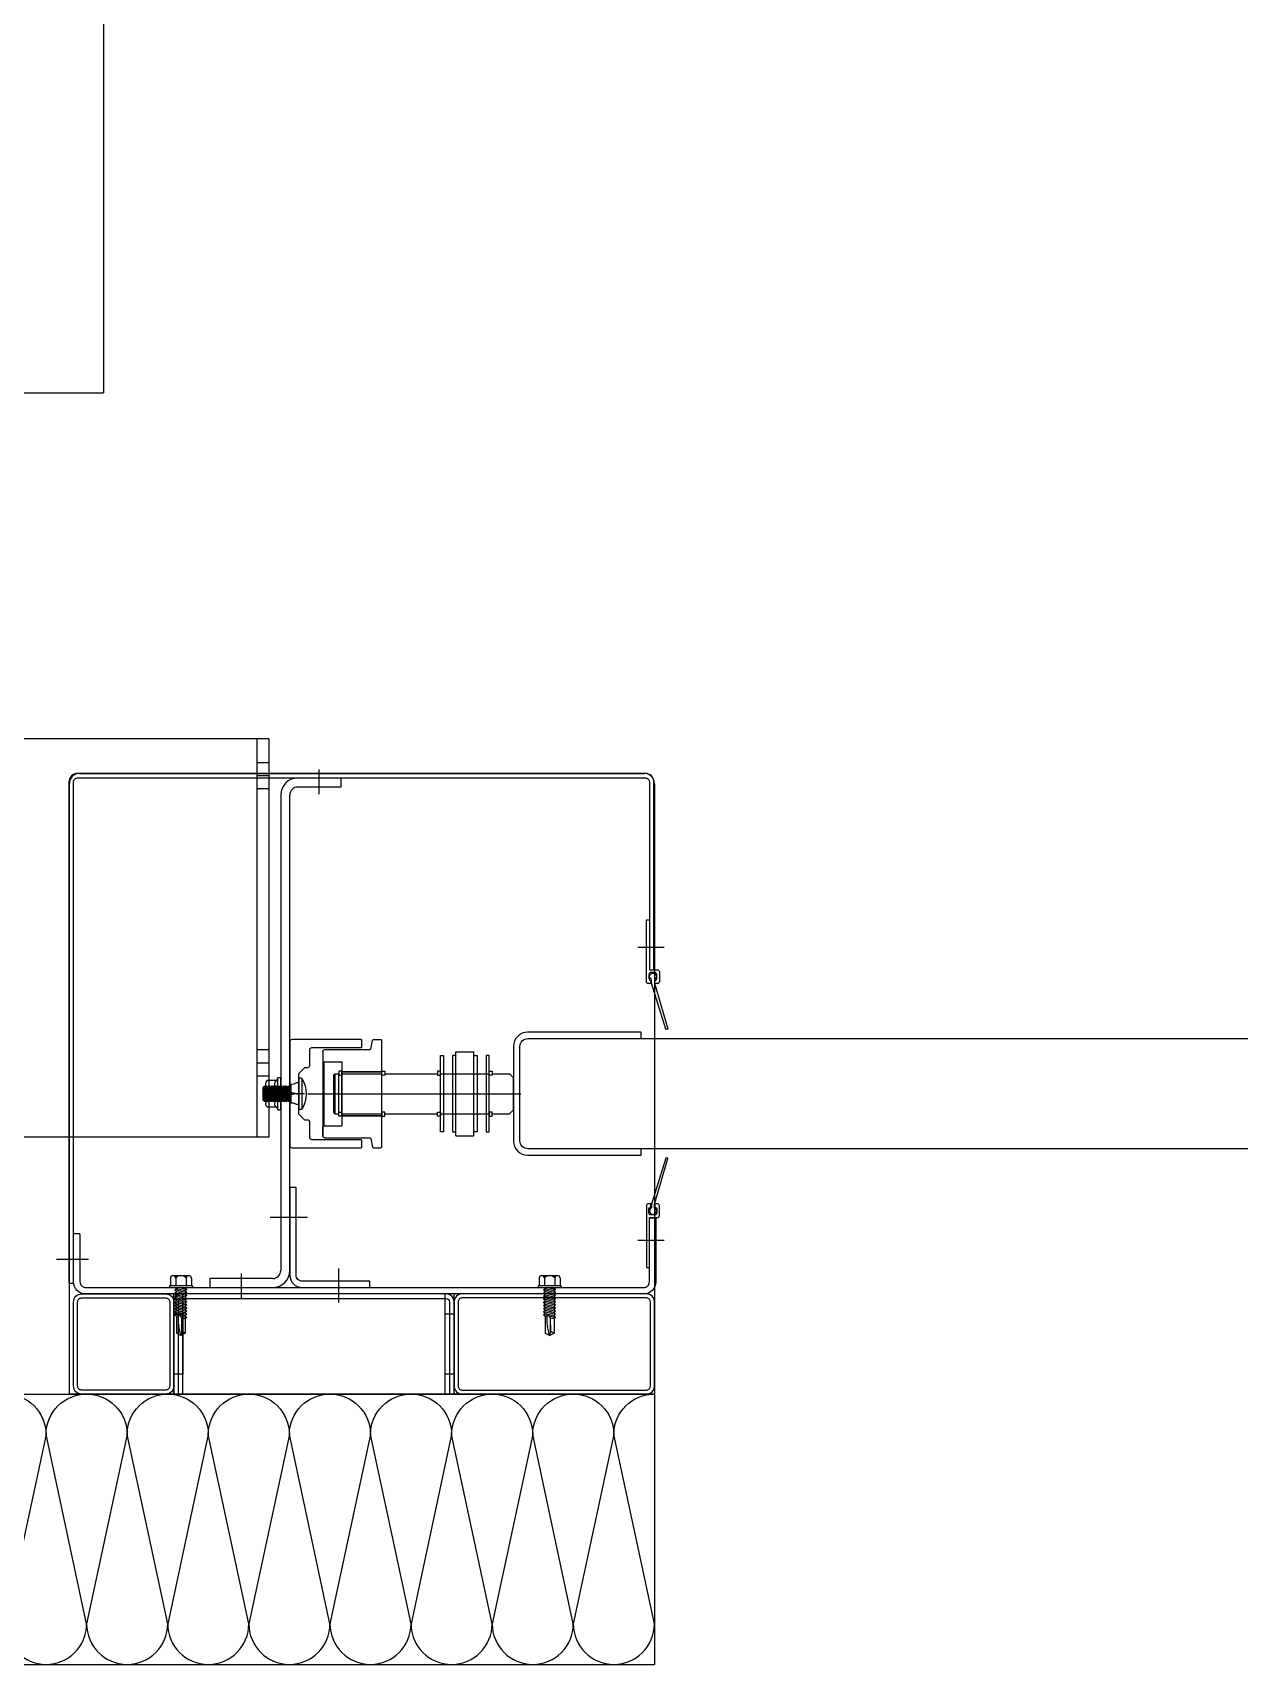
# Model space of a CAD drawing. Header units: millimetres. Extents: x 3355 to 129505, y 4600 to 34300.
# Drawn here: x 107195 to 107798, y 14421 to 15236 of the extents above; entities that cross this region are included whole.
import ezdxf
from ezdxf.xclip import XClip

# ---------------------------------------------------------------- set-up
doc = ezdxf.new("R2010")
doc.units = ezdxf.units.MM
doc.header["$LTSCALE"] = 800
doc.header["$XCLIPFRAME"] = 0
doc.linetypes.add('점선1', pattern=[2, 1.25, -0.75])
doc.layers.add('arch', color=8, linetype='Continuous')
doc.layers.add('건축도면', color=9, linetype='Continuous', lineweight=25)

# ---------------------------------------------------------------- blocks, each defined once
blk = doc.blocks.new('*U143')
at = {"color": 0}
for points in [[(-39048.15, 0, -0.414214), (-39063.15, 15), (-39048.15, 85, 1), (-39078.15, 85), (-39063.15, 15, -0.414214), (-39078.15, 0, 0.414214)], [(-39018.15, 0, -0.414214), (-39033.15, 15), (-39018.15, 85, 1), (-39048.15, 85), (-39033.15, 15, -0.414214), (-39048.15, 0, 0.414214)], [(-38988.15, 0, -0.414214), (-39003.15, 15), (-38988.15, 85, 1), (-39018.15, 85), (-39003.15, 15, -0.414214), (-39018.15, 0, 0.414214)], [(-38958.15, 0, -0.414214), (-38973.15, 15), (-38958.15, 85, 1), (-38988.15, 85), (-38973.15, 15, -0.414214), (-38988.15, 0, 0.414214)], [(-38928.15, 0, -0.414214), (-38943.15, 15), (-38928.15, 85, 1), (-38958.15, 85), (-38943.15, 15, -0.414214), (-38958.15, 0, 0.414214)], [(-38898.15, 0, -0.414214), (-38913.15, 15), (-38898.15, 85, 1), (-38928.15, 85), (-38913.15, 15, -0.414214), (-38928.15, 0, 0.414214)], [(-38868.15, 0, -0.414214), (-38883.15, 15), (-38868.15, 85, 1), (-38898.15, 85), (-38883.15, 15, -0.414214), (-38898.15, 0, 0.414214)], [(-38838.15, 0, -0.414214), (-38853.15, 15), (-38838.15, 85, 1), (-38868.15, 85), (-38853.15, 15, -0.414214), (-38868.15, 0, 0.414214)], [(-38808.15, 0, -0.414214), (-38823.15, 15), (-38808.15, 85, 1), (-38838.15, 85), (-38823.15, 15, -0.414214), (-38838.15, 0, 0.414214)], [(-38778.15, 0, -0.414214), (-38793.15, 15), (-38778.15, 85, 1), (-38808.15, 85), (-38793.15, 15, -0.414214), (-38808.15, 0, 0.414214)], [(-38748.15, 0, -0.414214), (-38763.15, 15), (-38748.15, 85, 1), (-38778.15, 85), (-38763.15, 15, -0.414214), (-38778.15, 0, 0.414214)], [(-38718.15, 0, -0.414214), (-38733.15, 15), (-38718.15, 85, 1), (-38748.15, 85), (-38733.15, 15, -0.414214), (-38748.15, 0, 0.414214)], [(-38688.15, 0, -0.414214), (-38703.15, 15), (-38688.15, 85, 1), (-38718.15, 85), (-38703.15, 15, -0.414214), (-38718.15, 0, 0.414214)], [(-38658.15, 0, -0.414214), (-38673.15, 15), (-38658.15, 85, 1), (-38688.15, 85), (-38673.15, 15, -0.414214), (-38688.15, 0, 0.414214)], [(-38628.15, 0, -0.414214), (-38643.15, 15), (-38628.15, 85, 1), (-38658.15, 85), (-38643.15, 15, -0.414214), (-38658.15, 0, 0.414214)], [(-38598.15, 0, -0.414214), (-38613.15, 15), (-38598.15, 85, 1), (-38628.15, 85), (-38613.15, 15, -0.414214), (-38628.15, 0, 0.414214)], [(-38568.15, 0, -0.414214), (-38583.15, 15), (-38568.15, 85, 1), (-38598.15, 85), (-38583.15, 15, -0.414214), (-38598.15, 0, 0.414214)], [(-38538.15, 0, -0.414214), (-38553.15, 15), (-38538.15, 85, 1), (-38568.15, 85), (-38553.15, 15, -0.414214), (-38568.15, 0, 0.414214)], [(-38508.15, 0, -0.414214), (-38523.15, 15), (-38508.15, 85, 1), (-38538.15, 85), (-38523.15, 15, -0.414214), (-38538.15, 0, 0.414214)], [(-38478.15, 0, -0.414214), (-38493.15, 15), (-38478.15, 85, 1), (-38508.15, 85), (-38493.15, 15, -0.414214), (-38508.15, 0, 0.414214)], [(-38448.15, 0, -0.414214), (-38463.15, 15), (-38448.15, 85, 1), (-38478.15, 85), (-38463.15, 15, -0.414214), (-38478.15, 0, 0.414214)], [(-38418.15, 0, -0.414214), (-38433.15, 15), (-38418.15, 85, 1), (-38448.15, 85), (-38433.15, 15, -0.414214), (-38448.15, 0, 0.414214)]]:
    blk.add_lwpolyline(points, format="xyb", dxfattribs=at)
blk = doc.blocks.new('XR-plan$0$A$C24791F9D')
at = {"color": 0}
for p, q in [((2.15, 15.49), (2.15, 0.19)), ((2.15, 15.49), (2.15, 0.19)), ((2.49, 15.68), (3.28, 15.68)), ((3.68, 15.28), (3.68, 0.4)), ((3.68, 13.28), (4.82, 13.28)), ((4.82, 13.28), (6.19, 12.57)), ((4.82, 7.84), (7.68, 8.48)), ((6.19, 12.57), (7.68, 12.48)), ((7.68, 12.48), (7.68, 3.2)), ((8.41, 10.88), (7.68, 11.84)), ((7.68, 11.84), (8.88, 3.84)), ((8.41, 10.88), (9.27, 4.8)), ((8.41, 10.88), (8.49, 10.88)), ((8.88, 11.84), (8.49, 10.88)), ((8.49, 10.88), (9.35, 4.8)), ((9.61, 10.88), (8.88, 11.84)), ((8.88, 11.84), (10.08, 3.84)), ((9.61, 10.88), (10.47, 4.8)), ((9.61, 10.88), (9.69, 10.88)), ((10.08, 11.84), (9.69, 10.88)), ((9.69, 10.88), (10.55, 4.8)), ((10.81, 10.88), (10.08, 11.84)), ((10.08, 11.84), (11.28, 3.84)), ((10.81, 10.88), (11.67, 4.8)), ((10.81, 10.88), (10.89, 10.88)), ((11.28, 11.84), (10.89, 10.88)), ((10.89, 10.88), (11.75, 4.8)), ((12.01, 10.88), (11.28, 11.84)), ((11.28, 11.84), (12.48, 3.84)), ((12.01, 10.88), (12.87, 4.8)), ((12.01, 10.88), (12.09, 10.88)), ((12.48, 11.84), (12.09, 10.88)), ((12.09, 10.88), (12.95, 4.8)), ((13.21, 10.88), (12.48, 11.84)), ((12.48, 11.84), (13.68, 3.84)), ((13.21, 10.88), (14.07, 4.8)), ((13.21, 10.88), (13.29, 10.88)), ((13.68, 11.84), (13.29, 10.88)), ((13.29, 10.88), (14.15, 4.8)), ((14.41, 10.88), (13.68, 11.84)), ((13.68, 11.84), (14.88, 3.84)), ((14.41, 10.88), (15.27, 4.8)), ((14.41, 10.88), (14.49, 10.88)), ((14.88, 11.84), (14.49, 10.88)), ((14.49, 10.88), (15.35, 4.8)), ((15.61, 10.88), (14.88, 11.84)), ((14.88, 11.84), (16.08, 3.84)), ((15.61, 10.88), (16.47, 4.8)), ((15.61, 10.88), (15.69, 10.88)), ((16.08, 11.84), (15.69, 10.88)), ((15.69, 10.88), (16.55, 4.8)), ((16.81, 10.88), (16.08, 11.84)), ((16.08, 11.84), (17.28, 3.84)), ((16.81, 10.88), (17.67, 4.8)), ((16.81, 10.88), (16.89, 10.88)), ((17.28, 11.84), (16.89, 10.88)), ((16.89, 10.88), (17.75, 4.8)), ((18.01, 10.88), (17.28, 11.84)), ((17.28, 11.84), (18.48, 3.84)), ((18.01, 10.88), (18.87, 4.8)), ((18.01, 10.88), (18.09, 10.88)), ((18.48, 11.84), (18.09, 10.88)), ((18.09, 10.88), (18.95, 4.8)), ((19.21, 10.88), (18.48, 11.84)), ((18.48, 11.84), (19.68, 3.84)), ((19.21, 10.88), (20.07, 4.8)), ((19.21, 10.88), (19.29, 10.88)), ((19.68, 11.84), (19.29, 10.88)), ((19.29, 10.88), (20.15, 4.8)), ((20.41, 10.88), (19.68, 11.84)), ((19.68, 11.84), (20.88, 3.84)), ((20.41, 10.88), (21.27, 4.8)), ((20.41, 10.88), (20.49, 10.88)), ((20.88, 11.84), (20.49, 10.88)), ((20.49, 10.88), (21.35, 4.8)), ((21.61, 10.88), (20.88, 11.84)), ((20.88, 11.84), (21.68, 6.51)), ((21.61, 10.88), (21.68, 10.37)), ((21.61, 10.88), (21.68, 10.88)), ((21.68, 10.88), (21.68, 4.37)), ((4.82, 7.84), (3.68, 7.84)), ((3.68, 2.4), (4.82, 2.4)), ((4.82, 7.84), (7.68, 7.2)), ((4.82, 2.4), (6.19, 3.11)), ((6.19, 3.11), (7.68, 3.2)), ((7.68, 8.11), (8.15, 4.8)), ((7.68, 7.57), (8.07, 4.8)), ((7.68, 3.84), (8.07, 4.8)), ((8.15, 4.8), (8.07, 4.8)), ((8.15, 4.8), (8.88, 3.84)), ((8.88, 3.84), (9.27, 4.8)), ((9.35, 4.8), (9.27, 4.8)), ((9.35, 4.8), (10.08, 3.84)), ((10.08, 3.84), (10.47, 4.8)), ((10.55, 4.8), (10.47, 4.8)), ((10.55, 4.8), (11.28, 3.84)), ((11.28, 3.84), (11.67, 4.8)), ((11.75, 4.8), (11.67, 4.8)), ((11.75, 4.8), (12.48, 3.84)), ((12.48, 3.84), (12.87, 4.8)), ((12.95, 4.8), (12.87, 4.8)), ((12.95, 4.8), (13.68, 3.84)), ((13.68, 3.84), (14.07, 4.8)), ((14.15, 4.8), (14.07, 4.8)), ((14.15, 4.8), (14.88, 3.84)), ((14.88, 3.84), (15.27, 4.8)), ((15.35, 4.8), (15.27, 4.8)), ((15.35, 4.8), (16.08, 3.84)), ((16.08, 3.84), (16.47, 4.8)), ((16.55, 4.8), (16.47, 4.8)), ((16.55, 4.8), (17.28, 3.84)), ((17.28, 3.84), (17.67, 4.8)), ((17.75, 4.8), (17.67, 4.8)), ((17.75, 4.8), (18.48, 3.84)), ((18.48, 3.84), (18.87, 4.8)), ((18.95, 4.8), (18.87, 4.8)), ((18.95, 4.8), (19.68, 3.84)), ((19.68, 3.84), (20.07, 4.8)), ((20.15, 4.8), (20.07, 4.8)), ((20.15, 4.8), (20.88, 3.84)), ((20.88, 3.84), (21.27, 4.8)), ((21.35, 4.8), (21.27, 4.8)), ((21.35, 4.8), (21.68, 4.37)), ((2.49, 0), (3.28, 0))]:
    blk.add_line(p, q, dxfattribs=at)
for centre, radius, start, end in [((14.67, 7.84), 14.67, 148.57848, 211.42152), ((2.49, 15.28), 0.4, 90, 148.57848), ((3.28, 15.28), 0.4, 0, 90), ((2.49, 0.4), 0.4, 211.42152, 270), ((3.28, 0.4), 0.4, 270, 0)]:
    blk.add_arc(centre, radius, start, end, dxfattribs=at)
blk = doc.blocks.new('XR-plan$0$A$C715D639E')
at = {"color": 0}
for p, q in [((0, 13.2), (0, 3.04)), ((5.23, 11.6), (0.77, 11.6)), ((5.23, 14.8), (0.8, 14.8)), ((5.91, 16.05), (5.91, 0.19)), ((6.25, 16.24), (7.04, 16.24)), ((7.44, 15.84), (7.44, 0.4)), ((5.23, 5.2), (0.8, 5.2)), ((5.23, 1.44), (0.8, 1.44)), ((6.25, 0), (7.04, 0))]:
    blk.add_line(p, q, dxfattribs=at)
for centre, radius, start, end in [((2, 13.2), 2, 126.8699, 233.1301), ((6.91, 8.43), 6.91, 152.67686, 207.84238), ((6.43, 13.2), 2, 126.8699, 233.1301), ((11.34, 8.43), 6.91, 152.67686, 207.84238), ((18.43, 8.4), 14.67, 148.57848, 154.13646), ((6.25, 15.84), 0.4, 90, 148.57848), ((7.04, 15.84), 0.4, 0, 90), ((2.61, 3.32), 2.61, 133.8974, 226.1026), ((7.04, 3.32), 2.61, 133.8974, 226.1026), ((18.43, 7.84), 14.67, 205.86354, 211.42152), ((6.25, 0.4), 0.4, 211.42152, 270), ((7.04, 0.4), 0.4, 270, 0)]:
    blk.add_arc(centre, radius, start, end, dxfattribs=at)
blk = doc.blocks.new('XR-plan$0$A$C12F92AEA')
at = {"color": 0}
for p, q in [((1, 49.05), (23.5, 49.05)), ((23.99, 49.45), (24.83, 53.64)), ((25.32, 54.05), (29, 54.05)), ((29.5, 53.55), (29.5, 0.5)), ((0, 48.05), (0, 43.52)), ((0, 6), (0, 48)), ((0, 43.52), (0.5, 43.02)), ((0.5, 11.02), (0.5, 43.02)), ((0.5, 43.02), (9.5, 43.02)), ((9.5, 11.02), (9.5, 43.02)), ((9.5, 38.02), (29.5, 38.02)), ((0, 10.52), (0.5, 11.02)), ((0, 6), (0, 10.52)), ((0.5, 11.02), (9.5, 11.02)), ((9.5, 16.02), (29.5, 16.02)), ((1, 5), (23.5, 5)), ((23.99, 4.6), (24.83, 0.4)), ((25.32, 0), (29, 0))]:
    blk.add_line(p, q, dxfattribs=at)
for centre, radius, start, end in [((1, 48.05), 1, 90, 180), ((23.5, 49.55), 0.5, 270, 348.69007), ((25.32, 53.55), 0.5, 90, 168.69007), ((29, 53.55), 0.5, 0, 90), ((1, 6), 1, 180, 270), ((23.5, 4.5), 0.5, 11.30993, 90), ((25.32, 0.5), 0.5, 191.30993, 270), ((29, 0.5), 0.5, 270, 0)]:
    blk.add_arc(centre, radius, start, end, dxfattribs=at)
blk = doc.blocks.new('COMBI SHUTTER')
at = {"color": 0}
for p, q in [((-1192.55, 327.24), (-1449.55, 327.24)), ((-1198.55, 327.24), (-1198.55, 128.35)), ((-1192.55, 327.24), (-1192.55, 128.35)), ((-1287.1, 309.98), (-1005, 309.98)), ((-1198.55, 315.48), (-1192.55, 315.48)), ((-1167.3, 299.67), (-1167.3, 311.94)), ((-1292.1, 0), (-1292.1, 304.98)), ((-1198.55, 308.98), (-1192.55, 308.98)), ((-1198.55, 302.48), (-1192.55, 302.48)), ((-1178.05, 307.68), (-1156.55, 307.68)), ((-1156.55, 303.18), (-1178.05, 303.18)), ((-1156.55, 307.68), (-1156.55, 303.18)), ((-1000, 304.98), (-1000, 0)), ((-1186.55, 299.18), (-1186.55, 61.7)), ((-1182.05, 61.7), (-1182.05, 299.18)), ((-1008.24, 223.11), (-995.19, 223.11)), ((-1198.55, 172), (-1192.55, 172)), ((-1063.11, 177.5), (3063.11, 177.5)), ((-1198.55, 165.5), (-1192.55, 165.5)), ((-1099.16, 170.96), (-1090.16, 170.96)), ((-1099.16, 129), (-1099.16, 170.96)), ((-1090.16, 129), (-1090.16, 170.96)), ((-1198.55, 159), (-1192.55, 159)), ((-1159.56, 160), (-1160.06, 159.5)), ((-1160.06, 140.5), (-1160.06, 159.5)), ((-1159.56, 160), (-1157.56, 160)), ((-1159.56, 160), (-1159.56, 140)), ((-1157.56, 140), (-1157.56, 160)), ((-1156.06, 140), (-1156.06, 160)), ((-1142.16, 160), (-1136.06, 160)), ((-1134.56, 160), (-1108.36, 160)), ((-1106.86, 160), (-1082.46, 160)), ((-1106.86, 160), (-1082.46, 160)), ((-1080.96, 160), (-1072.34, 160)), ((-1070.34, 158), (-1072.34, 160)), ((-1070.34, 142), (-1070.34, 158)), ((-1174.72, 150), (-1190.19, 150)), ((-1176.04, 150), (-1187.82, 150)), ((-1173.09, 150), (-1066.63, 150)), ((-1173.09, 150), (-1066.63, 150)), ((-1160.06, 140.5), (-1159.56, 140)), ((-1159.56, 140), (-1157.56, 140)), ((-1142.16, 140), (-1136.06, 140)), ((-1134.56, 140), (-1108.36, 140)), ((-1106.86, 140), (-1082.46, 140)), ((-1080.96, 140), (-1072.34, 140)), ((-1072.34, 140), (-1070.34, 142)), ((-1192.55, 128.35), (-1449.99, 128.35)), ((-1099.16, 129), (-1090.16, 129)), ((3063.11, 122.5), (-1063.11, 122.5)), ((-1173.14, 88.2), (-1191.91, 88.2)), ((-1174.72, 88.2), (-1190.19, 88.2)), ((-1286.81, 80), (-1290.01, 80)), ((-1008.24, 76.89), (-995.19, 76.89)), ((-1298.53, 67.37), (-1282.53, 67.37)), ((-1241.66, 57.89), (-1241.66, 54.2)), ((-1240.34, 59.2), (-1232.47, 59.2)), ((-1239.03, 59.2), (-1239.03, 54.2)), ((-1233.78, 59.2), (-1233.78, 54.2)), ((-1231.16, 57.89), (-1231.16, 54.2)), ((-1190.55, 57.7), (-1222.05, 57.7)), ((-1222.05, 57.7), (-1222.05, 53.2)), ((-1206.3, 60.29), (-1206.3, 47.65)), ((-1206.3, 60.29), (-1206.3, 47.65)), ((-1157.8, 62.72), (-1157.8, 45.74)), ((-1057.56, 57.89), (-1057.56, 54.2)), ((-1056.24, 59.2), (-1048.37, 59.2)), ((-1054.93, 59.2), (-1054.93, 54.2)), ((-1049.68, 59.2), (-1049.68, 54.2)), ((-1047.06, 57.89), (-1047.06, 54.2)), ((-1242.16, 53.9), (-1242.16, 53.5)), ((-1241.86, 54.2), (-1230.96, 54.2)), ((-1241.86, 53.2), (-1230.96, 53.2)), ((-1240, 0), (-1240, 50)), ((-1239.41, 52.08), (-1238.61, 52.72)), ((-1238.61, 51.16), (-1239.41, 52.08)), ((-1239.41, 50.52), (-1238.61, 51.16)), ((-1238.61, 49.61), (-1239.41, 50.52)), ((-1239.41, 48.97), (-1238.61, 49.61)), ((-1238.61, 48.05), (-1239.41, 48.97)), ((-1239.3, 52.17), (-1233.41, 50.73)), ((-1239.3, 50.61), (-1233.41, 49.17)), ((-1239.3, 49.06), (-1233.41, 47.62)), ((-1238.61, 52.72), (-1239.03, 53.2)), ((-1238.61, 52.72), (-1234.21, 51.65)), ((-1238.61, 51.16), (-1234.21, 50.09)), ((-1238.61, 49.61), (-1234.21, 48.54)), ((-1237.16, 53.2), (-1233.41, 52.28)), ((-1235.5, 0), (-1235.5, 50)), ((-1233.41, 52.28), (-1234.21, 53.2)), ((-1233.41, 52.28), (-1234.21, 51.65)), ((-1233.41, 50.73), (-1234.21, 51.65)), ((-1233.41, 50.73), (-1234.21, 50.09)), ((-1233.41, 49.17), (-1234.21, 50.09)), ((-1233.41, 49.17), (-1234.21, 48.54)), ((-1230.66, 53.9), (-1230.66, 53.5)), ((-1222.05, 53.2), (-1190.55, 53.2)), ((-1104.5, 0), (-1104.5, 50)), ((-1100, 0), (-1100, 50)), ((-1058.06, 53.9), (-1058.06, 53.5)), ((-1057.76, 54.2), (-1046.86, 54.2)), ((-1057.76, 53.2), (-1046.86, 53.2)), ((-1055.31, 52.08), (-1054.51, 52.72)), ((-1054.51, 51.16), (-1055.31, 52.08)), ((-1055.31, 50.52), (-1054.51, 51.16)), ((-1054.51, 49.61), (-1055.31, 50.52)), ((-1055.31, 48.97), (-1054.51, 49.61)), ((-1054.51, 48.05), (-1055.31, 48.97)), ((-1055.2, 52.17), (-1049.31, 50.73)), ((-1055.2, 50.61), (-1049.31, 49.17)), ((-1055.2, 49.06), (-1049.31, 47.62)), ((-1054.51, 52.72), (-1054.93, 53.2)), ((-1054.51, 52.72), (-1050.11, 51.65)), ((-1054.51, 51.16), (-1050.11, 50.09)), ((-1054.51, 49.61), (-1050.11, 48.54)), ((-1053.06, 53.2), (-1049.31, 52.28)), ((-1049.31, 52.28), (-1050.11, 53.2)), ((-1049.31, 52.28), (-1050.11, 51.65)), ((-1049.31, 50.73), (-1050.11, 51.65)), ((-1049.31, 50.73), (-1050.11, 50.09)), ((-1049.31, 49.17), (-1050.11, 50.09)), ((-1049.31, 49.17), (-1050.11, 48.54)), ((-1046.56, 53.9), (-1046.56, 53.5)), ((-1239.41, 47.41), (-1238.61, 48.05)), ((-1238.61, 46.5), (-1239.41, 47.41)), ((-1239.41, 45.86), (-1238.61, 46.5)), ((-1238.61, 44.94), (-1239.41, 45.86)), ((-1239.41, 44.3), (-1238.61, 44.94)), ((-1238.61, 43.39), (-1239.41, 44.3)), ((-1239.41, 42.75), (-1238.61, 43.39)), ((-1238.61, 41.83), (-1239.41, 42.75)), ((-1239.41, 41.19), (-1238.61, 41.83)), ((-1238.61, 40.28), (-1239.41, 41.19)), ((-1239.3, 47.5), (-1233.41, 46.06)), ((-1239.3, 45.95), (-1233.41, 44.51)), ((-1239.3, 44.39), (-1233.41, 42.96)), ((-1239.3, 42.84), (-1233.41, 41.4)), ((-1239.3, 41.28), (-1233.41, 39.85)), ((-1238.61, 48.05), (-1234.21, 46.98)), ((-1238.61, 46.5), (-1234.21, 45.43)), ((-1238.61, 44.94), (-1234.21, 43.87)), ((-1238.61, 43.39), (-1234.21, 42.32)), ((-1238.61, 41.83), (-1234.21, 40.76)), ((-1233.41, 47.62), (-1234.21, 48.54)), ((-1233.41, 47.62), (-1234.21, 46.98)), ((-1233.41, 46.06), (-1234.21, 46.98)), ((-1233.41, 46.06), (-1234.21, 45.43)), ((-1233.41, 44.51), (-1234.21, 45.43)), ((-1233.41, 44.51), (-1234.21, 43.87)), ((-1233.41, 42.96), (-1234.21, 43.87)), ((-1233.41, 42.96), (-1234.21, 42.32)), ((-1233.41, 41.4), (-1234.21, 42.32)), ((-1233.41, 41.4), (-1234.21, 40.76)), ((-1233.41, 39.85), (-1234.21, 40.76)), ((-1055.31, 47.41), (-1054.51, 48.05)), ((-1054.51, 46.5), (-1055.31, 47.41)), ((-1055.31, 45.86), (-1054.51, 46.5)), ((-1054.51, 44.94), (-1055.31, 45.86)), ((-1055.31, 44.3), (-1054.51, 44.94)), ((-1054.51, 43.39), (-1055.31, 44.3)), ((-1055.31, 42.75), (-1054.51, 43.39)), ((-1054.51, 41.83), (-1055.31, 42.75)), ((-1055.31, 41.19), (-1054.51, 41.83)), ((-1054.51, 40.28), (-1055.31, 41.19)), ((-1055.2, 47.5), (-1049.31, 46.06)), ((-1055.2, 45.95), (-1049.31, 44.51)), ((-1055.2, 44.39), (-1049.31, 42.96)), ((-1055.2, 42.84), (-1049.31, 41.4)), ((-1055.2, 41.28), (-1049.31, 39.85)), ((-1054.51, 48.05), (-1050.11, 46.98)), ((-1054.51, 46.5), (-1050.11, 45.43)), ((-1054.51, 44.94), (-1050.11, 43.87)), ((-1054.51, 43.39), (-1050.11, 42.32)), ((-1054.51, 41.83), (-1050.11, 40.76)), ((-1049.31, 47.62), (-1050.11, 48.54)), ((-1049.31, 47.62), (-1050.11, 46.98)), ((-1049.31, 46.06), (-1050.11, 46.98)), ((-1049.31, 46.06), (-1050.11, 45.43)), ((-1049.31, 44.51), (-1050.11, 45.43)), ((-1049.31, 44.51), (-1050.11, 43.87)), ((-1049.31, 42.96), (-1050.11, 43.87)), ((-1049.31, 42.96), (-1050.11, 42.32)), ((-1049.31, 41.4), (-1050.11, 42.32)), ((-1049.31, 41.4), (-1050.11, 40.76)), ((-1049.31, 39.85), (-1050.11, 40.76)), ((-1239.41, 39.64), (-1238.61, 40.28)), ((-1238.61, 38.72), (-1239.41, 39.64)), ((-1239.3, 39.73), (-1237.81, 39.36)), ((-1238.61, 40.28), (-1234.21, 39.21)), ((-1238.61, 38.72), (-1238.61, 30.47)), ((-1238.61, 38.72), (-1237.87, 38.54)), ((-1236.02, 38.09), (-1237.73, 40.07)), ((-1236.41, 29.2), (-1237.46, 33.89)), ((-1236.94, 39.15), (-1233.41, 38.29)), ((-1236.94, 39.15), (-1236.68, 39.09)), ((-1236.02, 38.09), (-1234.21, 37.65)), ((-1235.74, 31), (-1236.02, 38.09)), ((-1236.02, 30.68), (-1236.02, 38.09)), ((-1233.41, 39.85), (-1234.21, 39.21)), ((-1233.41, 38.29), (-1234.21, 39.21)), ((-1233.41, 38.29), (-1234.21, 37.65)), ((-1234.21, 37.65), (-1234.21, 30.47)), ((-1055.31, 39.64), (-1054.51, 40.28)), ((-1054.51, 38.72), (-1055.31, 39.64)), ((-1055.2, 39.73), (-1053.71, 39.36)), ((-1054.51, 40.28), (-1050.11, 39.21)), ((-1054.51, 38.72), (-1054.51, 30.47)), ((-1054.51, 38.72), (-1053.77, 38.54)), ((-1051.92, 38.09), (-1053.63, 40.07)), ((-1052.31, 29.2), (-1053.36, 33.89)), ((-1052.84, 39.15), (-1049.31, 38.29)), ((-1052.84, 39.15), (-1052.58, 39.09)), ((-1051.92, 38.09), (-1050.11, 37.65)), ((-1051.64, 31), (-1051.92, 38.09)), ((-1051.92, 30.68), (-1051.92, 38.09)), ((-1049.31, 39.85), (-1050.11, 39.21)), ((-1049.31, 38.29), (-1050.11, 39.21)), ((-1049.31, 38.29), (-1050.11, 37.65)), ((-1050.11, 37.65), (-1050.11, 30.47)), ((-1236.41, 29.2), (-1238.61, 30.47)), ((-1236.41, 29.2), (-1236.02, 30.68)), ((-1236.41, 29.2), (-1234.21, 30.47)), ((-1235.32, 31), (-1234.21, 30.47)), ((-1052.31, 29.2), (-1054.51, 30.47)), ((-1052.31, 29.2), (-1051.92, 30.68)), ((-1052.31, 29.2), (-1050.11, 30.47)), ((-1051.22, 31), (-1050.11, 30.47)), ((-1000, 0), (-1292.1, 0)), ((-1104.5, 0), (-1100, 0))]:
    blk.add_line(p, q, dxfattribs=at)
for points in [[(-1002.51, 211.87), (-1000.21, 211.87), (-1000.21, 305.68, 0.414214), (-1004.51, 309.98), (-1288.01, 309.98, 0.414214), (-1292.31, 305.68), (-1292.31, 55.37), (-1290.01, 55.37), (-1290.01, 305.68, -0.414214), (-1288.01, 307.68), (-1004.51, 307.68, -0.414214), (-1002.51, 305.68)], [(-1002.71, 207.57, 0.353997), (-1001.91, 206.59, -0.353997), (-1001.76, 206.39), (-1001.76, 205.2, -0.414214), (-1001.96, 205), (-1003.01, 205, -0.414214), (-1004.01, 206), (-1004.01, 236.57, -0.414214), (-1003.71, 236.87), (-1002.81, 236.87, -0.414214), (-1002.51, 236.57), (-1002.51, 211.87), (-998.51, 211.87, -0.414214), (-997.51, 210.87), (-997.51, 206, -0.414214), (-998.51, 205), (-999.56, 205, -0.414214), (-999.76, 205.2), (-999.76, 206.39, -0.353997), (-999.6, 206.59, 0.353997), (-998.81, 207.57), (-998.81, 209.57, 0.414214), (-999.81, 210.57), (-1001.71, 210.57, 0.414214), (-1002.71, 209.57)], [(-994.33, 182.16), (-1001.49, 205.13), (-1001.49, 207.07, -4), (-999.89, 207.07), (-999.89, 205.13), (-993.34, 182.4, -0.409935), (-993.49, 182.16), (-994.09, 182.02, -0.413192)], [(-1070.31, 173.7), (-1070.31, 126.3, 0.414214), (-1063.31, 119.3), (-1006.61, 119.3), (-1006.61, 122.5), (-1063.11, 122.5, -0.414214), (-1067.11, 126.5), (-1067.11, 173.5, -0.414214), (-1063.11, 177.5), (-1006.61, 177.5), (-1006.61, 180.7), (-1063.31, 180.7, 0.414214)], [(-1146.05, 123.5), (-1146.05, 126.5, 0.414214), (-1146.55, 127), (-1171.05, 127, -0.414214), (-1172.05, 128), (-1172.05, 135.83, 0.414214), (-1173.05, 136.83), (-1174.55, 136.83), (-1177.55, 139.83), (-1177.55, 149.55), (-1177.96, 150), (-1177.55, 150.45), (-1177.55, 160.17), (-1174.55, 163.17), (-1173.05, 163.17, 0.414214), (-1172.05, 164.17), (-1172.05, 172, -0.414214), (-1171.05, 173), (-1146.55, 173, 0.414214), (-1146.05, 173.5), (-1146.05, 176.5, 0.414214), (-1146.55, 177), (-1181.05, 177, 0.414214), (-1182.05, 176), (-1182.05, 124, 0.414214), (-1181.05, 123), (-1146.55, 123, 0.414214)], [(-994.33, 117.84), (-1001.49, 94.87), (-1001.49, 92.94, 4), (-999.89, 92.94), (-999.89, 94.87), (-993.34, 117.6, 0.409935), (-993.49, 117.84), (-994.09, 117.99, 0.413192)], [(-1142.05, 56.4), (-1175.85, 56.4, -0.414214), (-1178.85, 59.4), (-1178.85, 103.2), (-1182.05, 103.2), (-1182.05, 59.4, 0.414214), (-1175.85, 53.2), (-1142.05, 53.2)], [(-1002.71, 92.44, -0.353997), (-1001.91, 93.41, 0.353997), (-1001.76, 93.61), (-1001.76, 94.8, 0.414214), (-1001.96, 95), (-1003.01, 95, 0.414214), (-1004.01, 94), (-1004.01, 63.44, 0.414214), (-1003.71, 63.14), (-1002.81, 63.14, 0.414214), (-1002.51, 63.44), (-1002.51, 88.14), (-998.51, 88.14, 0.414214), (-997.51, 89.14), (-997.51, 94, 0.414214), (-998.51, 95), (-999.56, 95, 0.414214), (-999.76, 94.8), (-999.76, 93.61, 0.353997), (-999.6, 93.41, -0.353997), (-998.81, 92.44), (-998.81, 90.44, -0.414214), (-999.81, 89.44), (-1001.71, 89.44, -0.414214), (-1002.71, 90.44)], [(-1286, 50), (-1244, 50, -0.414214), (-1240, 46), (-1240, 4, -0.414214), (-1244, 0), (-1286, 0, -0.414214), (-1290, 4), (-1290, 46, -0.414214)], [(-1240, 0), (-1237.7, 0), (-1237.7, 46, -0.414214), (-1236, 47.7), (-1104, 47.7, -0.414214), (-1102.3, 46), (-1102.3, 0), (-1100, 0), (-1100, 46, 0.414214), (-1104, 50), (-1236, 50, 0.414214), (-1240, 46)], [(-1004, 50), (-1096, 50, 0.414214), (-1100, 46), (-1100, 4, 0.414214), (-1096, 0), (-1004, 0, 0.414214), (-1000, 4), (-1000, 46, 0.414214)], [(-1286, 48), (-1244, 48, -0.414214), (-1242, 46), (-1242, 4, -0.414214), (-1244, 2), (-1286, 2, -0.414214), (-1288, 4), (-1288, 46, -0.414214)], [(-1004, 48), (-1096, 48, 0.414214), (-1098, 46), (-1098, 4, 0.414214), (-1096, 2), (-1004, 2, 0.414214), (-1002, 4), (-1002, 46, 0.414214)]]:
    blk.add_lwpolyline(points, format="xyb", close=True, dxfattribs=at)
for points in [[(-1105.26, 131), (-1106.86, 131), (-1106.86, 169), (-1105.26, 169)], [(-1100.76, 131), (-1099.16, 131), (-1099.16, 169), (-1100.76, 169)], [(-1088.56, 131), (-1090.16, 131), (-1090.16, 169), (-1088.56, 169)], [(-1084.06, 131), (-1082.46, 131), (-1082.46, 169), (-1084.06, 169)], [(-1084.06, 131), (-1082.46, 131), (-1082.46, 169), (-1084.06, 169)], [(-1157.56, 159.2), (-1156.06, 159.2), (-1156.06, 161.2), (-1157.56, 161.2)], [(-1156.06, 160), (-1136.06, 160), (-1136.06, 160.5), (-1136.56, 161), (-1155.56, 161), (-1156.06, 160.5)], [(-1134.56, 159.2), (-1136.06, 159.2), (-1136.06, 161.2), (-1134.56, 161.2)], [(-1108.36, 159.26), (-1106.86, 159.26), (-1106.86, 161.26), (-1108.36, 161.26)], [(-1080.96, 159.26), (-1082.46, 159.26), (-1082.46, 161.26), (-1080.96, 161.26)], [(-1157.56, 140.8), (-1156.06, 140.8), (-1156.06, 138.8), (-1157.56, 138.8)], [(-1156.06, 140), (-1136.06, 140), (-1136.06, 139.5), (-1136.56, 139), (-1155.56, 139), (-1156.06, 139.5)], [(-1134.56, 140.8), (-1136.06, 140.8), (-1136.06, 138.8), (-1134.56, 138.8)], [(-1108.36, 140.75), (-1106.86, 140.75), (-1106.86, 138.75), (-1108.36, 138.75)], [(-1080.96, 140.75), (-1082.46, 140.75), (-1082.46, 138.75), (-1080.96, 138.75)], [(-1240, 40), (-1235.5, 40), (-1235.5, 10), (-1240, 10)], [(-1104.5, 40), (-1100, 40), (-1100, 10), (-1104.5, 10)]]:
    blk.add_lwpolyline(points, close=True, dxfattribs=at)
for points in [[(-1157.56, 160), (-1157.56, 159.2), (-1156.06, 159.2), (-1156.06, 160)], [(-1157.56, 140), (-1157.56, 140.8), (-1156.06, 140.8), (-1156.06, 140)]]:
    blk.add_lwpolyline(points, dxfattribs=at)
blk.add_lwpolyline([(-1286.81, 80), (-1286.81, 56.2, 0.414214), (-1283.81, 53.2), (-1005.31, 53.2, 0.414214), (-1002.51, 56), (-1002.51, 87.97), (-999.31, 87.97), (-999.31, 56, -0.414214), (-1005.31, 50), (-1284.01, 50, -0.414214), (-1290.01, 56), (-1290.01, 80)], format="xyb", dxfattribs=at)
for centre, radius, start, end in [((-1287.1, 304.98), 5, 90, 180), ((-1005, 304.98), 5, 0, 90), ((-1178.05, 299.18), 8.5, 90, 180), ((-1178.05, 299.18), 4, 90, 180), ((-1240.34, 57.89), 1.31, 0, 180), ((-1236.41, 55.92), 3.28, 36.8699, 143.1301), ((-1232.47, 57.89), 1.31, 0, 180), ((-1190.55, 61.7), 4, 270, 0), ((-1190.55, 61.7), 8.5, 270, 0), ((-1056.24, 57.89), 1.31, 0, 180), ((-1052.31, 55.92), 3.28, 36.8699, 143.1301), ((-1048.37, 57.89), 1.31, 0, 180), ((-1241.86, 53.9), 0.3, 90, 180), ((-1241.86, 53.5), 0.3, 180, 270), ((-1230.96, 53.9), 0.3, 0, 90), ((-1230.96, 53.5), 0.3, 270, 0), ((-1057.76, 53.9), 0.3, 90, 180), ((-1057.76, 53.5), 0.3, 180, 270), ((-1046.86, 53.9), 0.3, 0, 90), ((-1046.86, 53.5), 0.3, 270, 0), ((-1220.18, 37.76), 17.7, 172.52144, 192.62462), ((-1036.08, 37.76), 17.7, 172.52144, 192.62462), ((-1235.53, 30.55), 0.5, 64.58555, 165.27933), ((-1051.43, 30.55), 0.5, 64.58555, 165.27933)]:
    blk.add_arc(centre, radius, start, end, dxfattribs=at)
at = {"color": 0, "xscale": -1}
for name, p, rotation in [('XR-plan$0$A$C12F92AEA', (-1165.56, 177.02), 180), ('XR-plan$0$A$C24791F9D', (-1173.87, 142.16), 359.9999999999999), ('XR-plan$0$A$C715D639E', (-1193.99, 158.12), 180)]:
    blk.add_blockref(name, p, dxfattribs=dict(at, rotation=rotation))
blk = doc.blocks.new('XR-PLAN', base_point=(461.03, 408.44))
at = {"layer": 'arch'}
for p, q in [((72125, 43100), (72625, 43100)), ((72000, 42600), (72900, 42600)), ((72000, 42465), (72900, 42465))]:
    blk.add_line(p, q, dxfattribs=at)
for points in [[(69000, 56325), (72625, 56325), (72625, 43100)], [(72900, 42600), (72900, 42465)]]:
    blk.add_lwpolyline(points, dxfattribs=at)
blk.add_blockref('COMBI SHUTTER', (73900, 42600), dxfattribs=at)
at = {"layer": 'arch', "xscale": 1.35, "yscale": 1.35, "zscale": 1.35, "rotation": 180}
blk.add_blockref('*U143', (20144.5, 42600), dxfattribs=at)

msp = doc.modelspace()

# ---------------------------------------------------------------- block references
at = {"layer": '건축도면', "color": 1, "linetype": '점선1', "ltscale": 0.2}
ref = msp.add_blockref('XR-PLAN', (35066.67692, -27635.43025), dxfattribs=at)
XClip(ref).set_block_clipping_path([(56227.7345986668, 39479.2603850555), (77438.0684519374, 60194.2361228569)])

doc.saveas('drawing.dxf')
